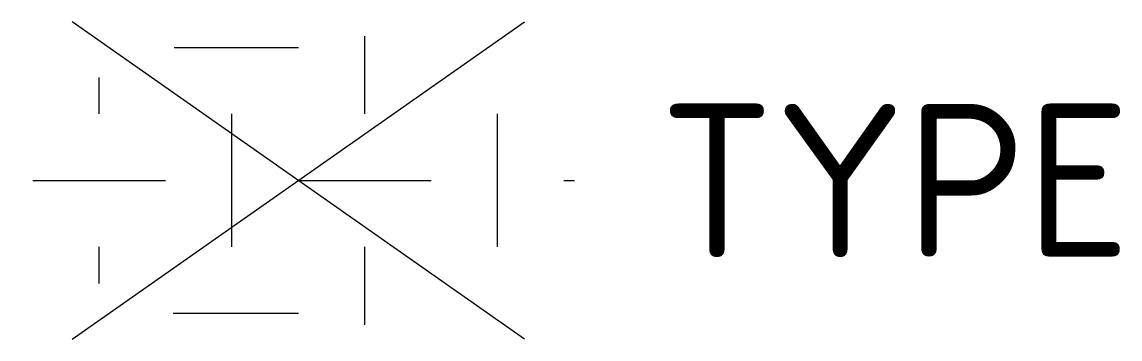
# Model space of a CAD drawing. Header units: metres. Extents: x -3.3 to 9.7, y -1.9 to 1.9.
import ezdxf
from ezdxf.enums import TextEntityAlignment as Align

# ---------------------------------------------------------------- set-up
doc = ezdxf.new("R2010")
doc.units = ezdxf.units.M
doc.layers.get('0').update_dxf_attribs({"lineweight": 25})
doc.styles.add('NLCS-ISO', font='NLCS-ISO.ttf')

msp = doc.modelspace()

# ---------------------------------------------------------------- hatches: boundary and pattern name
h = msp.add_hatch()
h.set_pattern_fill('AGR-GRAS_GESTABILISEERD-SO', color=256, scale=25, style=0, pattern_type=2)
h.set_pattern_definition([(0, (0, 0), (1.5625, 1.5625), [1.5625, -1.5625]), (90, (0.7812, 0.7812), (-1.5625, 1.5625), [1.5625, -1.5625])])
edge = h.paths.add_edge_path()
edge.add_ellipse((0, 0), major_axis=(-3.25, 0), ratio=0.538462, start_angle=0, end_angle=360, ccw=False)

# ---------------------------------------------------------------- linework, layer by layer
for p, q in [((-2.662, -1.864), (2.662, 1.864)), ((2.662, -1.864), (-2.662, 1.864))]:
    msp.add_line(p, q)

# ---------------------------------------------------------------- texts
at = {"style": 'NLCS-ISO'}
msp.add_attdef('TYPE', text='', height=1.8, dxfattribs=at).set_placement((4.25, 0), align=Align.MIDDLE_LEFT)

doc.saveas('drawing.dxf')
